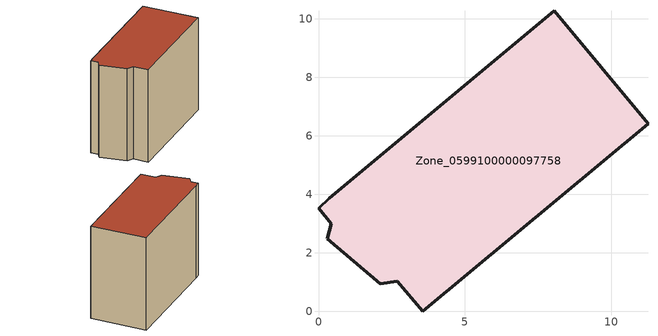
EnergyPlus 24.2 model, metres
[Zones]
Zone_0599100000097758
 floor ground (C_G): 3.57,0 2.69,1.02 2.11,0.94 0.29,2.48 0.44,2.99 0,3.52 0.37,3.86 8.06,10.27 11.26,6.41 z0
 wall outside (C_F): 0,3.52 0.44,2.99 0.29,2.48 2.11,0.94 2.69,1.02 3.57,0 11.26,6.41 8.06,10.27 0.37,3.86 0,3.52 z0:8.58
 roof outside (C_R): 8.06,10.27 0.37,3.86 0,3.52 0.44,2.99 0.29,2.48 2.11,0.94 2.69,1.02 3.57,0 11.26,6.41 z8.58
[BUILDING]
Pand.0599100000097758: North Axis=0; Terrain=City; Loads Convergence Tolerance Value=0.04; Temperature Convergence Tolerance Value=0.4; Solar Distribution=FullExterior; Maximum Number of Warmup Days=25; Minimum Number of Warmup Days=1
[Site:Location]
Rotterdam.The.Hague.AP_ZH_NLD Design_Conditions: Latitude=51.96; Longitude=4.45; Time Zone=1; Elevation=-4.5
[SITE:GROUNDTEMPERATURE:BUILDINGSURFACE]
18, 18, 18, 18, 18, 18, 18, 18, 18, 18, 18, 18
[MATERIAL] Thermal Absorptance=0.9; Solar Absorptance=0.7; Visible Absorptance=0.7
Name | Roughness | Thickness | Conductivity | Density | Specific Heat
G.TI.1946 | MediumSmooth | 0.15 | 1 | 540 | 1210
F.TI.1946 | Rough | 0.3 | 0.857143 | 1920 | 840
R.TI.1946 | MediumRough | 0.2 | 0.1 | 1500 | 1000
[CONSTRUCTION]
C_G: G.TI.1946
C_F: F.TI.1946
C_R: R.TI.1946
[ZONE]
Zone_0599100000097758: Type=1; Multiplier=1; Ceiling Height=Autocalculate; Volume=Autocalculate; Floor Area=autocalculate; Part of Total Floor Area=Yes
[ZONEINFILTRATION:DESIGNFLOWRATE]
Infil_Zone_0599100000097758: Zone or ZoneList or Space or SpaceList=Zone_0599100000097758; Schedule=AlwaysOn; Design Flow Rate Calculation Method=Flow/Area; Flow Rate per Floor Area=0.003; Constant Term Coefficient=1; Temperature Term Coefficient=0; Velocity Term Coefficient=0; Velocity Squared Term Coefficient=0
[HVACTEMPLATE:ZONE:IDEALLOADSAIRSYSTEM]
Zone_0599100000097758: Maximum Heating Supply Air Temperature=50; Minimum Cooling Supply Air Temperature=13; Maximum Heating Supply Air Humidity Ratio=0.0156; Minimum Cooling Supply Air Humidity Ratio=0.0077; Heating Limit=NoLimit; Cooling Limit=NoLimit; Dehumidification Control Type=ConstantSensibleHeatRatio; Cooling Sensible Heat Ratio=0.7; Dehumidification Setpoint=60; Humidification Control Type=None; Humidification Setpoint=30; Outdoor Air Method=None; Outdoor Air Flow Rate per Person=0.00944; Outdoor Air Flow Rate per Zone Floor Area=0; Outdoor Air Flow Rate per Zone=0; Demand Controlled Ventilation Type=None; Outdoor Air Economizer Type=NoEconomizer; Heat Recovery Type=None; Sensible Heat Recovery Effectiveness=0.7; Latent Heat Recovery Effectiveness=0.65
[ZONECONTROL:THERMOSTAT]
ThermostatControl_Zone_0599100000097758: Zone or ZoneList=Zone_0599100000097758; Control Type Schedule=DualSetpointControlType; Control 1=Thermostat_Zone_0599100000097758; Temperature Difference Between Cutout And Setpoint=0
[THERMOSTATSETPOINT:DUALSETPOINT]
Thermostat_Zone_0599100000097758: Heating Setpoint Temperature Schedule=HeatingSetpoint_Zone_0599100000097758; Cooling Setpoint Temperature Schedule=CoolingSetpoint_Zone_0599100000097758
[SCHEDULE:COMPACT]
HeatingSetpoint_Zone_0599100000097758: Through: 12/31, For: AllDays, Until: 24:00, 21
CoolingSetpoint_Zone_0599100000097758: Through: 12/31, For: AllDays, Until: 24:00, 24
DualSetpointControlType: Through: 12/31, For: AllDays, Until: 24:00, 4
AlwaysOn: Through: 12/31, For: AllDays, Until: 24:00, 1
